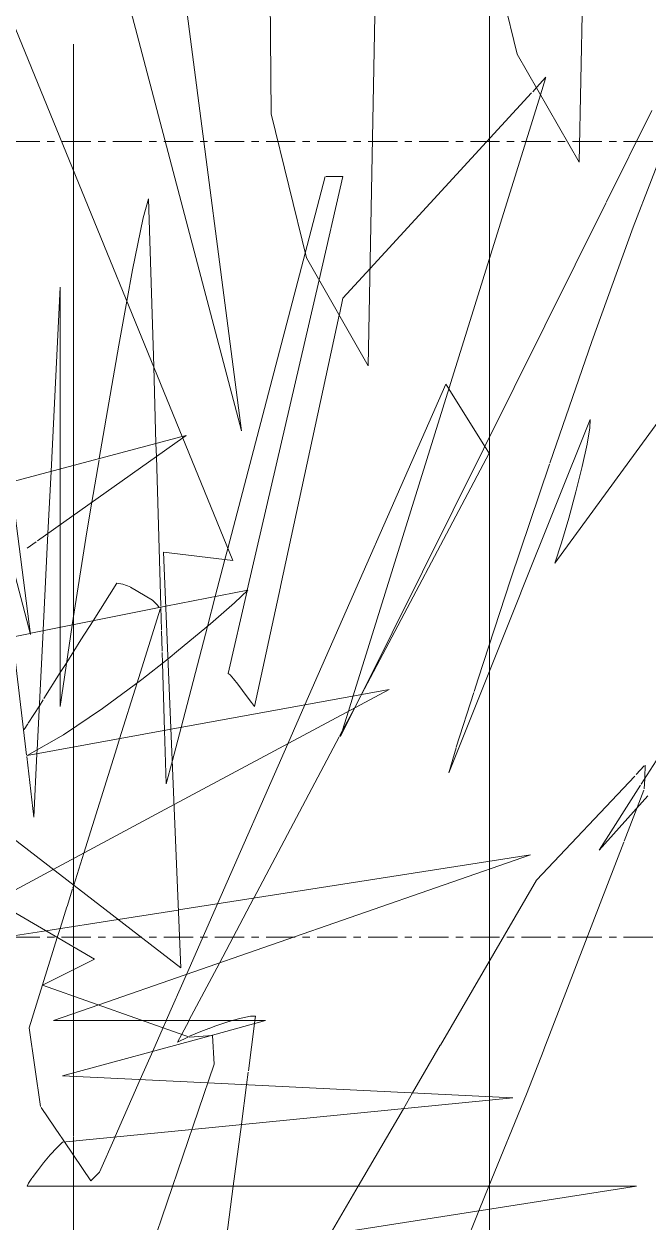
# Model space of a CAD drawing. Header units: inches. Extents: x 8252 to 9002, y -226 to 478.
# Drawn here: x 8367.7 to 8378.39, y 13.5 to 34.01 of the extents above; entities that cross this region are included whole.
import ezdxf

# ---------------------------------------------------------------- set-up
doc = ezdxf.new("R2010")
doc.units = ezdxf.units.IN
doc.header["$MEASUREMENT"] = 0
doc.linetypes.add('Grid Line 1_2_', pattern=[0.875, 0.5, -0.125, 0.125, -0.125])
doc.layers.add('A-DETL-GENF', color=92, linetype='Continuous', lineweight=9)
doc.layers.add('A-FLOR-LEVL-1', color=51, linetype='Grid Line 1_2_', lineweight=9)

# ---------------------------------------------------------------- blocks, each defined once
blk = doc.blocks.new('fountain grass 26746 - fountain grass 26746-1770215-Section 18')
at = {"layer": 'A-DETL-GENF'}
for p, q in [((8367.488, 26.17), (8370.408, 26.948)), ((8370.417, 26.925), (8367.93, 25.16)), ((8370.408, 26.948), (8370.475, 26.966)), ((8370.475, 26.966), (8370.417, 26.925)), ((8367.908, 25.145), (8367.751, 25.033)), ((8370.129, 24.04), (8371.534, 24.319)), ((8371.534, 24.319), (8371.301, 24.098)), ((8367.813, 23.579), (8370.129, 24.04)), ((8371.301, 24.098), (8370.89, 23.738)), ((8370.89, 23.738), (8370.347, 23.287)), ((8366.827, 23.383), (8367.803, 23.577)), ((8370.347, 23.287), (8370.166, 23.143)), ((8370.166, 23.143), (8369.717, 22.789)), ((8369.717, 22.789), (8369.045, 22.292)), ((8370.216, 21.934), (8373.954, 22.617)), ((8373.954, 22.617), (8370.27, 20.644)), ((8369.045, 22.292), (8368.375, 21.841)), ((8367.753, 21.483), (8370.216, 21.934)), ((8368.375, 21.841), (8367.753, 21.483)), ((8370.27, 20.644), (8368.199, 19.535)), ((8376.374, 19.782), (8368.98, 17.214)), ((8370.345, 18.84), (8376.374, 19.782)), ((8368.199, 19.535), (8367.195, 18.997)), ((8368.073, 18.485), (8369.312, 18.678)), ((8369.312, 18.678), (8370.34, 18.839)), ((8366.611, 18.256), (8368.073, 18.485)), ((8368.98, 17.214), (8368.206, 16.946)), ((8368.206, 16.946), (8369.741, 16.946)), ((8369.741, 16.946), (8371.836, 16.946)), ((8371.836, 16.946), (8370.886, 16.687)), ((8370.886, 16.687), (8368.358, 16)), ((8368.358, 16), (8370.847, 15.878)), ((8370.847, 15.878), (8376.071, 15.622)), ((8376.071, 15.622), (8370.575, 15.083)), ((8370.575, 15.083), (8368.358, 14.866)), ((8368.358, 14.866), (8368.26, 14.768)), ((8368.149, 14.645), (8368.034, 14.509)), ((8368.26, 14.768), (8368.149, 14.645)), ((8367.927, 14.375), (8367.837, 14.255)), ((8368.034, 14.509), (8367.927, 14.375)), ((8367.775, 14.162), (8367.753, 14.11)), ((8367.834, 14.25), (8367.775, 14.162)), ((8367.753, 14.11), (8370.242, 14.11)), ((8370.242, 14.11), (8378.189, 14.11)), ((8378.189, 14.11), (8372.139, 13.164))]:
    blk.add_line(p, q, dxfattribs=at)
blk = doc.blocks.new('lupin 26755 - lupin 26755-1770228-Section 18')
at = {"layer": 'A-DETL-GENF'}
for p, q in [((8377.208, 31.644), (8377.505, 47.363)), ((8371.424, 27.046), (8369.497, 41.876)), ((8371.276, 24.822), (8364.853, 40.544)), ((8368.727, 37.271), (8371.424, 27.046)), ((8375.545, 35.961), (8376.147, 33.494)), ((8376.147, 33.494), (8377.208, 31.644)), ((8370.386, 17.852), (8370.09, 24.97)), ((8370.09, 24.97), (8371.276, 24.822)), ((8362.675, 23.784), (8370.386, 17.852)), ((8368.903, 18), (8365.344, 20.076)), ((8368.014, 17.555), (8368.903, 18)), ((8370.535, 16.665), (8368.014, 17.555)), ((8370.928, 16.69), (8370.535, 16.665)), ((8370.957, 16.202), (8370.928, 16.69)), ((8369.185, 11.022), (8370.957, 16.202))]:
    blk.add_line(p, q, dxfattribs=at)
blk = doc.blocks.new('lupin 26755 - lupin 26755-V1-Section 18')
at = {"layer": 'A-DETL-GENF'}
for p, q in [((8371.887, 38.094), (8371.932, 32.474)), ((8367.811, 23.56), (8365.954, 37.85)), ((8373.595, 28.157), (8373.759, 36.852)), ((8375.671, 35.443), (8375.671, 25.933)), ((8375.671, 26.378), (8375.671, 35.443)), ((8375.671, 35.443), (8375.671, 30.827)), ((8375.671, 28.157), (8375.671, 35.443)), ((8375.671, 35.443), (8375.671, 32.474)), ((8375.671, 23.56), (8375.671, 35.443)), ((8375.671, 35.443), (8375.671, 33.785)), ((8375.671, 21.336), (8375.671, 35.443)), ((8365.114, 33.785), (8367.811, 23.56)), ((8375.671, 33.785), (8375.671, 23.56)), ((8375.671, 33.496), (8375.671, 32.161)), ((8375.671, 33.486), (8375.671, 33.496)), ((8375.671, 33.274), (8375.671, 33.486)), ((8375.671, 30.827), (8375.671, 33.274)), ((8371.932, 32.474), (8372.534, 30.008)), ((8375.671, 32.474), (8375.671, 30.008)), ((8375.671, 32.168), (8375.671, 32.15)), ((8375.671, 32.161), (8375.671, 32.168)), ((8375.671, 32.15), (8375.671, 32.112)), ((8375.671, 32.112), (8375.671, 32.059)), ((8375.671, 32.059), (8375.671, 31.997)), ((8375.671, 31.997), (8375.671, 31.93)), ((8375.671, 31.93), (8375.671, 31.865)), ((8375.671, 31.865), (8375.671, 26.378)), ((8375.671, 31.123), (8375.671, 30.382)), ((8375.671, 25.785), (8375.671, 31.123)), ((8375.671, 30.382), (8375.671, 22.374)), ((8372.534, 30.008), (8373.595, 28.157)), ((8375.671, 30.008), (8375.671, 28.157)), ((8375.671, 29.492), (8375.671, 29.344)), ((8375.671, 22.522), (8375.671, 29.492)), ((8375.671, 29.344), (8375.671, 27.471)), ((8375.671, 27.471), (8375.671, 18.908)), ((8375.671, 25.933), (8375.671, 25.785)), ((8375.671, 19.408), (8375.671, 23.56)), ((8375.671, 18.666), (8375.671, 23.56)), ((8375.671, 22.374), (8375.671, 22.522)), ((8375.671, 21.484), (8375.671, 21.336)), ((8375.671, 14.366), (8375.671, 21.484)), ((8375.671, 14.514), (8375.671, 20.728)), ((8375.671, 20.221), (8375.671, 20.728)), ((8375.671, 20.298), (8375.671, 14.366)), ((8375.671, 20.149), (8375.671, 20.298)), ((8375.671, 20.221), (8375.671, 19.639)), ((8375.671, 19.54), (8375.671, 20.149)), ((8375.671, 19.639), (8375.671, 18.954)), ((8375.671, 17.006), (8375.671, 19.54)), ((8375.671, 18.666), (8375.671, 19.408)), ((8375.671, 18.954), (8375.671, 14.662)), ((8375.671, 18.908), (8375.671, 12.503)), ((8375.671, 16.673), (8375.671, 17.006)), ((8375.671, 16.59), (8375.671, 16.673)), ((8375.671, 14.514), (8375.671, 16.59)), ((8375.671, 14.662), (8375.671, 14.514)), ((8375.671, 14.069), (8375.671, 14.514)), ((8375.671, 13.179), (8375.671, 14.069))]:
    blk.add_line(p, q, dxfattribs=at)
blk = doc.blocks.new('fountain grass 26746 - fountain grass 26746-V10-Section 18')
at = {"layer": 'A-DETL-GENF'}
for p, q in [((8368.546, 31.505), (8368.546, 33.667)), ((8368.546, 32.123), (8368.546, 33.667)), ((8368.546, 33.477), (8368.546, 31.505)), ((8368.546, 32.694), (8368.546, 33.477)), ((8368.546, 31.505), (8368.546, 33.288)), ((8368.546, 33.288), (8368.546, 31.505)), ((8368.546, 33.099), (8368.546, 31.505)), ((8368.546, 31.505), (8368.546, 33.099)), ((8376.638, 33.099), (8376.475, 32.922)), ((8376.545, 32.8), (8376.632, 33.079)), ((8376.392, 32.832), (8373.627, 29.826)), ((8376.475, 32.922), (8376.41, 32.852)), ((8368.546, 31.505), (8368.546, 32.694)), ((8373.337, 22.505), (8376.545, 32.8)), ((8368.546, 32.532), (8368.546, 31.505)), ((8368.546, 32.154), (8368.546, 32.532)), ((8378.453, 32.532), (8377.67, 30.957)), ((8368.546, 31.505), (8368.546, 32.154)), ((8368.546, 31.505), (8368.546, 32.123)), ((8378.131, 30.535), (8378.756, 32.154)), ((8368.546, 31.505), (8368.546, 31.965)), ((8368.546, 31.965), (8368.546, 31.505)), ((8368.546, 31.455), (8368.546, 31.505)), ((8368.546, 31.505), (8368.546, 26.452)), ((8368.546, 30.535), (8368.546, 31.505)), ((8368.546, 31.505), (8368.546, 26.452)), ((8368.546, 26.452), (8368.546, 31.505)), ((8368.546, 31.505), (8368.546, 29.318)), ((8368.546, 29.757), (8368.546, 31.505)), ((8368.546, 31.505), (8368.546, 26.452)), ((8368.546, 26.86), (8368.546, 31.505)), ((8368.546, 31.505), (8368.546, 26.86)), ((8368.546, 27.238), (8368.546, 31.505)), ((8368.546, 27.238), (8368.546, 31.505)), ((8368.546, 29.969), (8368.546, 31.455)), ((8368.546, 26.452), (8368.546, 31.398)), ((8368.546, 31.398), (8368.546, 26.452)), ((8372.857, 31.398), (8372.514, 30.088)), ((8372.751, 29.629), (8373.159, 31.398)), ((8373.159, 31.398), (8372.873, 31.398)), ((8368.546, 26.452), (8368.546, 31.02)), ((8368.546, 31.02), (8368.546, 30.69)), ((8369.832, 31.02), (8369.738, 30.69)), ((8369.919, 28.145), (8369.832, 31.02)), ((8368.546, 26.452), (8368.546, 30.831)), ((8368.546, 30.831), (8368.546, 26.452)), ((8377.664, 30.945), (8373.479, 22.531)), ((8368.546, 30.69), (8368.546, 29.803)), ((8369.738, 30.69), (8369.559, 29.803)), ((8368.546, 28.575), (8368.546, 30.535)), ((8377.425, 28.575), (8378.131, 30.535)), ((8368.546, 30.263), (8368.546, 28.813)), ((8368.546, 30.054), (8368.546, 30.263)), ((8368.546, 30.074), (8368.546, 26.452)), ((8368.546, 29.295), (8368.546, 30.074)), ((8368.546, 29.487), (8368.546, 30.054)), ((8368.546, 28.444), (8368.546, 29.969)), ((8372.514, 30.088), (8371.19, 25.032)), ((8368.546, 29.803), (8368.546, 28.51)), ((8368.546, 26.955), (8368.546, 29.757)), ((8369.559, 29.803), (8369.46, 29.267)), ((8373.627, 29.826), (8373.159, 29.318)), ((8371.523, 24.317), (8372.751, 29.629)), ((8368.319, 29.507), (8368.161, 26.35)), ((8368.319, 26.392), (8368.319, 29.507)), ((8368.546, 26.452), (8368.546, 29.507)), ((8368.546, 29.507), (8368.546, 26.452)), ((8368.546, 26.452), (8368.546, 29.507)), ((8368.546, 29.507), (8368.546, 26.452)), ((8368.546, 28.65), (8368.546, 29.487)), ((8368.546, 26.452), (8368.546, 29.318)), ((8368.546, 29.318), (8368.546, 29.213)), ((8368.546, 29.318), (8368.546, 26.452)), ((8368.546, 28.655), (8368.546, 29.295)), ((8368.546, 29.213), (8368.546, 28.838)), ((8369.46, 29.267), (8369.321, 28.51)), ((8373.159, 29.318), (8373.099, 29.038)), ((8373.096, 29.027), (8372.092, 24.381)), ((8368.546, 28.838), (8368.546, 28.263)), ((8368.546, 28.813), (8368.546, 27.423)), ((8368.546, 28.107), (8368.546, 28.655)), ((8368.546, 27.634), (8368.546, 28.65)), ((8368.546, 26.489), (8368.546, 28.575)), ((8376.703, 26.489), (8377.425, 28.575)), ((8368.546, 28.51), (8368.546, 26.964)), ((8368.546, 27.09), (8368.546, 28.444)), ((8369.321, 28.51), (8369.052, 26.964)), ((8368.546, 28.263), (8368.546, 27.557)), ((8368.546, 26.452), (8368.546, 28.184)), ((8368.546, 28.184), (8368.546, 26.452)), ((8368.546, 27.605), (8368.546, 28.107)), ((8369.958, 26.828), (8369.919, 28.145)), ((8368.546, 27.995), (8368.546, 27.35)), ((8368.546, 27.725), (8368.546, 27.995)), ((8379.188, 28.065), (8376.789, 24.781)), ((8368.546, 26.452), (8368.546, 27.806)), ((8368.546, 27.806), (8368.546, 27.733)), ((8368.546, 27.733), (8368.546, 27.459)), ((8368.546, 27.075), (8368.546, 27.725)), ((8368.546, 26.528), (8368.546, 27.634)), ((8368.546, 27.103), (8368.546, 27.605)), ((8368.546, 27.557), (8368.546, 26.79)), ((8368.546, 27.459), (8368.546, 27.06)), ((8368.546, 27.423), (8368.546, 26.452)), ((8368.546, 27.35), (8368.546, 26.846)), ((8368.546, 27.099), (8368.546, 27.238)), ((8368.546, 27.238), (8368.546, 26.452)), ((8368.546, 26.555), (8368.546, 27.103)), ((8368.546, 26.818), (8368.546, 27.099)), ((8368.546, 26.452), (8368.546, 27.09)), ((8377.394, 27.238), (8376.209, 24.274)), ((8377.342, 26.818), (8377.391, 27.099)), ((8377.391, 27.099), (8377.394, 27.238)), ((8368.546, 26.452), (8368.546, 27.075)), ((8368.546, 27.06), (8368.546, 26.611)), ((8368.546, 26.964), (8368.546, 26.452)), ((8368.546, 26.452), (8368.546, 26.955)), ((8369.052, 26.964), (8368.986, 26.569)), ((8368.546, 26.528), (8368.546, 26.86)), ((8368.546, 26.86), (8368.546, 26.452)), ((8368.546, 26.846), (8368.546, 26.47)), ((8368.546, 26.452), (8368.546, 26.818)), ((8368.546, 26.79), (8368.546, 26.452)), ((8369.965, 26.604), (8369.958, 26.828)), ((8377.258, 26.437), (8377.342, 26.818)), ((8368.546, 26.611), (8368.546, 26.452)), ((8368.546, 26.452), (8368.546, 26.555)), ((8368.546, 26.452), (8368.546, 26.528)), ((8368.546, 26.452), (8368.546, 26.528)), ((8368.546, 26.452), (8368.546, 26.489)), ((8368.546, 26.482), (8368.546, 26.452)), ((8368.546, 26.452), (8368.546, 26.482)), ((8368.983, 26.549), (8368.862, 25.821)), ((8370.042, 24.044), (8369.965, 26.604)), ((8376.03, 24.492), (8376.698, 26.475)), ((8368.161, 26.35), (8368.108, 25.287)), ((8368.319, 25.437), (8368.319, 26.392)), ((8368.546, 26.452), (8368.546, 25.597)), ((8368.546, 25.597), (8368.546, 26.452)), ((8368.546, 26.452), (8368.546, 26.16)), ((8368.546, 26.205), (8368.546, 26.452)), ((8368.546, 26.452), (8368.546, 26.204)), ((8368.546, 25.915), (8368.546, 26.452)), ((8368.546, 26.452), (8368.546, 25.597)), ((8368.546, 25.597), (8368.546, 26.452)), ((8368.546, 26.452), (8368.546, 25.597)), ((8368.546, 25.597), (8368.546, 26.452)), ((8368.546, 26.452), (8368.546, 25.597)), ((8368.546, 25.597), (8368.546, 26.452)), ((8368.546, 26.452), (8368.546, 25.597)), ((8368.546, 25.597), (8368.546, 26.452)), ((8368.546, 26.452), (8368.546, 25.597)), ((8368.546, 25.597), (8368.546, 26.452)), ((8368.546, 26.452), (8368.546, 25.597)), ((8368.546, 25.597), (8368.546, 26.452)), ((8368.546, 26.452), (8368.546, 25.597)), ((8368.546, 25.597), (8368.546, 26.452)), ((8368.546, 26.452), (8368.546, 25.597)), ((8368.546, 25.597), (8368.546, 26.452)), ((8368.546, 26.452), (8368.546, 25.597)), ((8368.546, 25.597), (8368.546, 26.452)), ((8368.546, 26.452), (8368.546, 25.597)), ((8368.546, 26.452), (8368.546, 25.597)), ((8368.546, 26.114), (8368.546, 26.452)), ((8368.546, 26.452), (8368.546, 26.188)), ((8368.546, 25.597), (8368.546, 26.452)), ((8368.546, 26.452), (8368.546, 26.03)), ((8368.546, 25.597), (8368.546, 26.452)), ((8368.546, 26.452), (8368.546, 25.597)), ((8368.546, 25.597), (8368.546, 26.452)), ((8368.546, 26.452), (8368.546, 26.094)), ((8368.546, 25.757), (8368.546, 26.452)), ((8368.546, 26.005), (8368.546, 26.437)), ((8377.151, 25.999), (8377.258, 26.437)), ((8368.546, 25.597), (8368.546, 26.205)), ((8368.546, 26.204), (8368.546, 26.033)), ((8368.546, 26.188), (8368.546, 25.868)), ((8368.546, 26.16), (8368.546, 25.597)), ((8368.546, 25.726), (8368.546, 26.114)), ((8368.546, 26.104), (8368.546, 26.101)), ((8368.546, 25.597), (8368.546, 26.104)), ((8368.546, 26.101), (8368.546, 26.008)), ((8368.546, 26.094), (8368.546, 25.597)), ((8368.546, 26.033), (8368.546, 25.942)), ((8368.546, 26.03), (8368.546, 25.597)), ((8368.546, 26.005), (8368.546, 25.858)), ((8368.546, 25.597), (8368.546, 25.999)), ((8368.546, 25.942), (8368.546, 25.915)), ((8368.546, 25.868), (8368.546, 25.726)), ((8368.546, 25.858), (8368.546, 25.684)), ((8377.03, 25.548), (8377.151, 25.999)), ((8368.546, 25.597), (8368.546, 25.757)), ((8368.546, 25.684), (8368.546, 25.597)), ((8368.862, 25.821), (8368.777, 25.316)), ((8368.546, 24.725), (8368.546, 25.597)), ((8368.546, 25.597), (8368.546, 25.469)), ((8368.546, 24.213), (8368.546, 25.597)), ((8368.546, 25.597), (8368.546, 25.519)), ((8368.546, 25.348), (8368.546, 25.597)), ((8368.546, 25.597), (8368.546, 23.725)), ((8368.546, 23.725), (8368.546, 25.597)), ((8368.546, 25.597), (8368.546, 25.348)), ((8368.546, 25.348), (8368.546, 25.597)), ((8368.546, 25.597), (8368.546, 24.781)), ((8368.546, 25.548), (8368.546, 25.597)), ((8368.546, 25.597), (8368.546, 23.725)), ((8368.546, 24.492), (8368.546, 25.597)), ((8368.546, 25.597), (8368.546, 23.725)), ((8368.546, 23.725), (8368.546, 25.597)), ((8368.546, 25.597), (8368.546, 23.725)), ((8368.546, 23.725), (8368.546, 25.597)), ((8368.546, 25.597), (8368.546, 23.725)), ((8368.546, 23.725), (8368.546, 25.597)), ((8368.546, 25.597), (8368.546, 25.316)), ((8368.546, 23.855), (8368.546, 25.597)), ((8368.546, 25.597), (8368.546, 23.855)), ((8368.546, 23.855), (8368.546, 25.597)), ((8368.546, 25.597), (8368.546, 23.855)), ((8368.546, 23.855), (8368.546, 25.597)), ((8368.546, 25.597), (8368.546, 23.855)), ((8368.546, 24.102), (8368.546, 25.597)), ((8368.546, 23.855), (8368.546, 25.597)), ((8368.546, 25.597), (8368.546, 23.855)), ((8368.546, 25.275), (8368.546, 25.597)), ((8368.546, 25.597), (8368.546, 25.092)), ((8368.546, 25.421), (8368.546, 25.597)), ((8368.546, 25.597), (8368.546, 24.402)), ((8368.546, 25.591), (8368.546, 24.557)), ((8368.546, 25.128), (8368.546, 25.548)), ((8368.546, 25.519), (8368.546, 25.396)), ((8368.546, 25.469), (8368.546, 24.977)), ((8376.906, 25.128), (8377.03, 25.548)), ((8368.108, 25.287), (8368.026, 23.633)), ((8368.319, 23.68), (8368.319, 25.437)), ((8368.777, 25.316), (8368.525, 23.721)), ((8368.546, 24.402), (8368.546, 25.421)), ((8368.546, 25.396), (8368.546, 25.348)), ((8368.546, 25.316), (8368.546, 23.855)), ((8368.546, 24.444), (8368.546, 25.275)), ((8368.546, 23.725), (8368.546, 25.159)), ((8368.546, 25.159), (8368.546, 24.998)), ((8368.546, 24.781), (8368.546, 25.128)), ((8368.546, 25.092), (8368.546, 24.284)), ((8371.19, 25.032), (8371.14, 24.839)), ((8376.789, 24.781), (8376.906, 25.128)), ((8368.546, 24.998), (8368.546, 24.539)), ((8368.546, 24.977), (8368.546, 24.612)), ((8371.14, 24.839), (8370.974, 24.208)), ((8368.546, 23.725), (8368.546, 24.725)), ((8368.546, 24.612), (8368.546, 24.368)), ((8368.546, 24.592), (8368.546, 23.855)), ((8368.546, 24.388), (8368.546, 24.592)), ((8368.546, 24.557), (8368.546, 23.855)), ((8368.546, 24.539), (8368.546, 23.889)), ((8368.546, 23.725), (8368.546, 24.492)), ((8368.546, 23.872), (8368.546, 24.444)), ((8375.474, 22.8), (8376.03, 24.492)), ((8368.546, 23.901), (8368.546, 24.388)), ((8368.546, 24.368), (8368.546, 24.237)), ((8368.546, 24.284), (8368.546, 23.855)), ((8368.546, 24.237), (8368.546, 24.213)), ((8371.193, 22.89), (8371.52, 24.306)), ((8372.091, 24.376), (8371.647, 22.323)), ((8376.207, 24.27), (8374.974, 21.188)), ((8368.546, 23.855), (8368.546, 24.102)), ((8370.055, 23.635), (8370.043, 24.023)), ((8370.974, 24.208), (8370.841, 23.697)), ((8368.546, 23.855), (8368.546, 23.901)), ((8368.546, 23.889), (8368.546, 23.725)), ((8368.546, 23.855), (8368.546, 23.804)), ((8368.546, 23.725), (8368.546, 23.855)), ((8368.546, 23.855), (8368.546, 23.725)), ((8368.546, 23.725), (8368.546, 23.855)), ((8368.546, 23.855), (8368.546, 23.725)), ((8368.546, 23.725), (8368.546, 23.855)), ((8368.546, 23.855), (8368.546, 23.725)), ((8368.546, 23.725), (8368.546, 23.855)), ((8368.546, 23.855), (8368.546, 23.725)), ((8368.546, 23.725), (8368.546, 23.855)), ((8368.546, 23.725), (8368.546, 23.855)), ((8368.546, 23.855), (8368.546, 23.725)), ((8368.546, 23.855), (8368.546, 23.725)), ((8368.546, 23.725), (8368.546, 23.855)), ((8368.546, 23.855), (8368.546, 23.725)), ((8368.546, 23.804), (8368.546, 23.725)), ((8368.025, 23.621), (8367.923, 21.581)), ((8368.524, 23.718), (8368.319, 22.323)), ((8368.319, 22.323), (8368.319, 23.68)), ((8368.546, 22.323), (8368.546, 23.725)), ((8368.546, 23.725), (8368.546, 21.956)), ((8368.546, 23.725), (8368.546, 21.956)), ((8368.546, 21.956), (8368.546, 23.725)), ((8368.546, 23.234), (8368.546, 23.725)), ((8368.546, 23.725), (8368.546, 22.89)), ((8368.546, 22.89), (8368.546, 23.725)), ((8368.546, 23.725), (8368.546, 21.956)), ((8368.546, 21.956), (8368.546, 23.725)), ((8368.546, 23.725), (8368.546, 23.481)), ((8368.546, 21.956), (8368.546, 23.725)), ((8368.546, 23.725), (8368.546, 21.956)), ((8368.546, 21.956), (8368.546, 23.725)), ((8368.546, 23.725), (8368.546, 21.956)), ((8368.546, 22.89), (8368.546, 23.725)), ((8368.546, 23.725), (8368.546, 22.323)), ((8368.546, 21.956), (8368.546, 23.725)), ((8368.546, 23.725), (8368.546, 21.956)), ((8368.546, 22.8), (8368.546, 23.725)), ((8368.546, 23.725), (8368.546, 21.956)), ((8368.546, 21.956), (8368.546, 23.725)), ((8368.546, 23.725), (8368.546, 21.956)), ((8368.546, 23.625), (8368.546, 23.725)), ((8368.546, 23.725), (8368.546, 23.158)), ((8368.546, 21.956), (8368.546, 23.725)), ((8368.546, 23.718), (8368.546, 22.323)), ((8368.546, 22.594), (8368.546, 23.611)), ((8370.066, 23.272), (8370.055, 23.62)), ((8370.841, 23.697), (8370.387, 21.965)), ((8378.27, 20.997), (8379.967, 23.649)), ((8367.742, 21.489), (8367.504, 23.518)), ((8368.546, 23.481), (8368.546, 22.466)), ((8368.546, 22.489), (8368.546, 23.234)), ((8370.072, 23.069), (8370.066, 23.25)), ((8368.546, 23.158), (8368.546, 22.454)), ((8370.107, 21.914), (8370.072, 23.069)), ((8368.546, 22.89), (8368.546, 21.956)), ((8368.546, 21.956), (8368.546, 22.89)), ((8368.546, 22.865), (8368.546, 22.89)), ((8368.546, 22.799), (8368.546, 22.865)), ((8368.546, 21.956), (8368.546, 22.8)), ((8368.546, 22.706), (8368.546, 22.799)), ((8371.229, 22.865), (8371.193, 22.89)), ((8371.288, 22.799), (8371.229, 22.865)), ((8371.362, 22.706), (8371.288, 22.799)), ((8375.405, 22.584), (8375.474, 22.8)), ((8368.546, 22.598), (8368.546, 22.706)), ((8368.546, 22.489), (8368.546, 22.598)), ((8368.546, 21.956), (8368.546, 22.594)), ((8371.443, 22.598), (8371.362, 22.706)), ((8371.523, 22.489), (8371.443, 22.598)), ((8368.546, 21.956), (8368.546, 22.489)), ((8368.546, 22.393), (8368.546, 22.489)), ((8368.546, 22.466), (8368.546, 21.956)), ((8368.546, 22.454), (8368.546, 21.956)), ((8368.546, 22.323), (8368.546, 22.376)), ((8371.593, 22.393), (8371.523, 22.489)), ((8371.647, 22.323), (8371.593, 22.393)), ((8373.256, 22.244), (8373.337, 22.505)), ((8373.479, 22.531), (8373.366, 22.302)), ((8375.1, 21.627), (8375.4, 22.566)), ((8373.366, 22.302), (8373.121, 21.81)), ((8373.121, 21.81), (8373.256, 22.244)), ((8368.546, 22.134), (8368.546, 22.071)), ((8368.546, 21.956), (8368.546, 22.134)), ((8368.546, 22.134), (8368.546, 21.956)), ((8368.546, 21.956), (8368.546, 22.134)), ((8368.546, 22.071), (8368.546, 21.956)), ((8368.546, 21.956), (8368.546, 21.628)), ((8368.546, 21.628), (8368.546, 21.956)), ((8368.546, 21.956), (8368.546, 21.628)), ((8368.546, 21.628), (8368.546, 21.956)), ((8368.546, 21.956), (8368.546, 21.628)), ((8368.546, 21.768), (8368.546, 21.956)), ((8368.546, 21.628), (8368.546, 21.956)), ((8368.546, 21.956), (8368.546, 21.628)), ((8368.546, 21.956), (8368.546, 21.628)), ((8368.546, 21.628), (8368.546, 21.956)), ((8368.546, 21.956), (8368.546, 21.628)), ((8368.546, 21.756), (8368.546, 21.956)), ((8368.546, 21.956), (8368.546, 21.628)), ((8368.546, 21.628), (8368.546, 21.956)), ((8368.546, 21.956), (8368.546, 21.825)), ((8368.546, 21.628), (8368.546, 21.956)), ((8368.546, 21.956), (8368.546, 21.888)), ((8368.546, 21.853), (8368.546, 21.956)), ((8368.546, 21.956), (8368.546, 21.628)), ((8368.546, 21.628), (8368.546, 21.956)), ((8368.546, 21.956), (8368.546, 21.628)), ((8368.546, 21.628), (8368.546, 21.956)), ((8368.546, 21.956), (8368.546, 21.81)), ((8368.546, 21.81), (8368.546, 21.956)), ((8368.546, 21.956), (8368.546, 21.628)), ((8368.546, 21.628), (8368.546, 21.956)), ((8370.387, 21.965), (8370.239, 21.398)), ((8368.546, 21.628), (8368.546, 21.945)), ((8368.546, 21.945), (8368.546, 21.628)), ((8368.546, 21.834), (8368.546, 21.945)), ((8368.546, 21.945), (8368.546, 21.713)), ((8368.546, 21.888), (8368.546, 21.628)), ((8368.546, 21.628), (8368.546, 21.853)), ((8368.546, 21.63), (8368.546, 21.834)), ((8368.546, 21.825), (8368.546, 21.628)), ((8368.546, 21.628), (8368.546, 21.768)), ((8368.546, 21.628), (8368.546, 21.756)), ((8370.134, 20.999), (8370.107, 21.914)), ((8367.923, 21.581), (8367.92, 21.514)), ((8368.546, 21.713), (8368.546, 21.628)), ((8368.546, 21.628), (8368.546, 20.392)), ((8368.546, 20.392), (8368.546, 21.628)), ((8368.546, 21.628), (8368.546, 20.392)), ((8368.546, 21.628), (8368.546, 20.432)), ((8368.546, 20.432), (8368.546, 21.628)), ((8368.546, 21.174), (8368.546, 21.628)), ((8368.546, 21.628), (8368.546, 20.392)), ((8368.546, 21.586), (8368.546, 21.628)), ((8368.546, 20.392), (8368.546, 21.628)), ((8368.546, 21.628), (8368.546, 20.392)), ((8368.546, 20.999), (8368.546, 21.628)), ((8368.546, 21.628), (8368.546, 20.999)), ((8368.546, 21.628), (8368.546, 21.188)), ((8368.546, 19.865), (8368.546, 21.628)), ((8368.546, 21.628), (8368.546, 19.865)), ((8368.546, 21.567), (8368.546, 21.628)), ((8368.546, 21.628), (8368.546, 21.567)), ((8368.546, 19.721), (8368.546, 21.628)), ((8368.546, 21.628), (8368.546, 21.326)), ((8368.546, 21.36), (8368.546, 21.628)), ((8368.546, 21.628), (8368.546, 21.462)), ((8368.546, 21.545), (8368.546, 21.628)), ((8368.546, 21.628), (8368.546, 19.721)), ((8368.546, 19.721), (8368.546, 21.628)), ((8368.546, 21.628), (8368.546, 21.34)), ((8368.546, 19.721), (8368.546, 21.628)), ((8368.546, 21.188), (8368.546, 21.627)), ((8368.546, 21.626), (8368.546, 20.544)), ((8368.546, 20.392), (8368.546, 21.626)), ((8368.546, 21.614), (8368.546, 21.028)), ((8368.546, 20.392), (8368.546, 21.586)), ((8368.546, 20.982), (8368.546, 21.545)), ((8374.974, 21.188), (8375.098, 21.619)), ((8367.866, 20.432), (8367.744, 21.47)), ((8367.92, 21.514), (8367.866, 20.432)), ((8368.546, 21.462), (8368.546, 21.054)), ((8368.546, 21.057), (8368.546, 21.36)), ((8368.546, 21.34), (8368.546, 20.557)), ((8370.239, 21.398), (8370.134, 20.999)), ((8368.546, 21.326), (8368.546, 20.853)), ((8368.546, 20.81), (8368.546, 21.174)), ((8368.546, 20.75), (8368.546, 21.057)), ((8368.546, 21.054), (8368.546, 20.668)), ((8368.546, 21.028), (8368.546, 20.81)), ((8368.546, 20.459), (8368.546, 20.982)), ((8377.546, 19.865), (8378.259, 20.98)), ((8368.546, 20.838), (8368.546, 20.3)), ((8368.546, 20.468), (8368.546, 20.75)), ((8378.38, 20.796), (8377.546, 19.865)), ((8368.546, 20.668), (8368.546, 20.387)), ((8368.546, 20.557), (8368.546, 19.823)), ((8368.546, 20.544), (8368.546, 20.392)), ((8368.546, 20.243), (8368.546, 20.468)), ((8368.546, 19.994), (8368.546, 20.459)), ((8368.546, 20.387), (8368.546, 19.721)), ((8368.546, 19.721), (8368.546, 20.387)), ((8368.546, 20.387), (8368.546, 19.721)), ((8368.546, 19.721), (8368.546, 20.387)), ((8368.546, 20.387), (8368.546, 19.721)), ((8368.546, 20.387), (8368.546, 19.721)), ((8368.546, 19.792), (8368.546, 20.387)), ((8368.546, 19.721), (8368.546, 20.387)), ((8368.546, 20.387), (8368.546, 19.721)), ((8368.546, 20.375), (8368.546, 20.243)), ((8368.546, 20.3), (8368.546, 19.766)), ((8368.546, 19.721), (8368.546, 19.994)), ((8368.546, 19.823), (8368.546, 19.721)), ((8368.546, 19.721), (8368.546, 19.792)), ((8368.546, 19.766), (8368.546, 19.721)), ((8368.546, 19.721), (8368.546, 19.267)), ((8368.546, 19.267), (8368.546, 19.721)), ((8368.546, 19.721), (8368.546, 19.267)), ((8368.546, 19.267), (8368.546, 19.721)), ((8368.546, 19.267), (8368.546, 19.721)), ((8368.546, 19.721), (8368.546, 19.267)), ((8368.546, 19.721), (8368.546, 19.487)), ((8368.546, 19.267), (8368.546, 19.721)), ((8368.546, 19.721), (8368.546, 19.267)), ((8368.546, 19.267), (8368.546, 19.721)), ((8368.546, 19.721), (8368.546, 19.267)), ((8368.546, 19.267), (8368.546, 19.721)), ((8368.546, 19.721), (8368.546, 19.267)), ((8368.546, 19.622), (8368.546, 19.721)), ((8368.546, 19.721), (8368.546, 19.288)), ((8368.546, 19.267), (8368.546, 19.721)), ((8368.546, 19.302), (8368.546, 19.602)), ((8368.546, 19.487), (8368.546, 19.267)), ((8368.546, 19.267), (8368.546, 19.487)), ((8368.546, 19.487), (8368.546, 19.267)), ((8368.546, 19.267), (8368.546, 19.302)), ((8368.546, 19.267), (8368.546, 19.075)), ((8368.546, 19.075), (8368.546, 19.267)), ((8368.546, 19.267), (8368.546, 19.075)), ((8368.546, 19.267), (8368.546, 19.109)), ((8368.546, 19.109), (8368.546, 19.267)), ((8368.546, 19.075), (8368.546, 19.267)), ((8368.546, 19.267), (8368.546, 19.075)), ((8368.546, 18.92), (8368.546, 19.267)), ((8368.546, 19.267), (8368.546, 18.92)), ((8368.546, 19.109), (8368.546, 19.267)), ((8368.546, 19.267), (8368.546, 19.109)), ((8368.546, 18.558), (8368.546, 19.267)), ((8368.546, 19.267), (8368.546, 19.193)), ((8368.546, 18.558), (8368.546, 19.267)), ((8368.546, 19.267), (8368.546, 18.558)), ((8368.546, 18.558), (8368.546, 19.267)), ((8368.546, 19.236), (8368.546, 19.193)), ((8368.546, 19.075), (8368.546, 19.236)), ((8368.546, 19.185), (8368.546, 19.075)), ((8368.546, 19.177), (8368.546, 18.659)), ((8368.546, 19.07), (8368.546, 18.558)), ((8368.546, 18.558), (8368.546, 19.07)), ((8368.546, 19.07), (8368.546, 18.558)), ((8368.546, 18.558), (8368.546, 19.07)), ((8368.546, 19.07), (8368.546, 18.558)), ((8368.546, 18.558), (8368.546, 19.07)), ((8368.546, 19.07), (8368.546, 18.558)), ((8368.546, 18.659), (8368.546, 18.558)), ((8368.546, 18.558), (8368.546, 18.23)), ((8368.546, 18.23), (8368.546, 18.558)), ((8368.546, 18.558), (8368.546, 18.23)), ((8368.546, 18.23), (8368.546, 18.558)), ((8368.546, 18.558), (8368.546, 18.23)), ((8368.546, 18.23), (8368.546, 18.558)), ((8368.546, 18.558), (8368.546, 18.23)), ((8368.546, 18.23), (8368.546, 18.558)), ((8368.546, 18.558), (8368.546, 18.23)), ((8368.546, 18.23), (8368.546, 18.558)), ((8368.546, 18.558), (8368.546, 18.308)), ((8368.546, 18.23), (8368.546, 18.558)), ((8368.546, 18.308), (8368.546, 18.23)), ((8368.546, 18.209), (8368.546, 17.822)), ((8368.546, 17.822), (8368.546, 18.209)), ((8368.546, 18.209), (8368.546, 17.822)), ((8368.546, 17.822), (8368.546, 18.209)), ((8368.546, 18.209), (8368.546, 17.822)), ((8368.546, 17.822), (8368.546, 18.209)), ((8368.546, 18.209), (8368.546, 17.822)), ((8368.546, 18.163), (8368.546, 18.209)), ((8368.546, 18.209), (8368.546, 18.163)), ((8368.546, 17.822), (8368.546, 18.209)), ((8368.546, 18.209), (8368.546, 17.822)), ((8368.546, 17.822), (8368.546, 18.209)), ((8368.546, 17.974), (8368.546, 17.822)), ((8368.546, 17.822), (8368.546, 17.974)), ((8368.546, 17.822), (8368.546, 17.367)), ((8368.546, 17.367), (8368.546, 17.822)), ((8368.546, 17.822), (8368.546, 17.702)), ((8368.546, 17.367), (8368.546, 17.822)), ((8368.546, 17.822), (8368.546, 17.367)), ((8368.546, 17.367), (8368.546, 17.822)), ((8368.546, 17.822), (8368.546, 17.367)), ((8368.546, 17.596), (8368.546, 17.822)), ((8368.546, 17.822), (8368.546, 17.596)), ((8368.546, 17.367), (8368.546, 17.822)), ((8368.546, 17.822), (8368.546, 17.367)), ((8368.546, 17.367), (8368.546, 17.822)), ((8368.546, 17.702), (8368.546, 17.367)), ((8368.546, 17.596), (8368.546, 17.367)), ((8368.546, 17.367), (8368.546, 17.596)), ((8368.546, 17.367), (8368.546, 17.064)), ((8368.546, 17.064), (8368.546, 17.367)), ((8368.546, 17.367), (8368.546, 17.064)), ((8368.546, 17.064), (8368.546, 17.367)), ((8368.546, 17.367), (8368.546, 17.064)), ((8368.546, 17.064), (8368.546, 17.367)), ((8368.546, 17.367), (8368.546, 17.064)), ((8368.546, 17.064), (8368.546, 17.367)), ((8368.546, 17.367), (8368.546, 17.064)), ((8368.546, 17.064), (8368.546, 17.367)), ((8368.546, 17.367), (8368.546, 17.064)), ((8368.546, 17.064), (8368.546, 17.367)), ((8368.546, 17.064), (8368.546, 16.946)), ((8368.546, 16.946), (8368.546, 17.064)), ((8368.546, 17.064), (8368.546, 16.946)), ((8368.546, 16.946), (8368.546, 17.064)), ((8368.546, 17.064), (8368.546, 16.946)), ((8368.546, 16.946), (8368.546, 17.064)), ((8368.546, 17.064), (8368.546, 16.946)), ((8368.546, 16.946), (8368.546, 17.064)), ((8368.546, 17.064), (8368.546, 16.946)), ((8368.546, 16.946), (8368.546, 17.064)), ((8368.546, 17.064), (8368.546, 16.946)), ((8368.546, 16.946), (8368.546, 17.064)), ((8368.546, 16.946), (8368.546, 16.052)), ((8368.546, 16.052), (8368.546, 16.946)), ((8368.546, 16.946), (8368.546, 16.052)), ((8368.546, 16.052), (8368.546, 16.946)), ((8368.546, 16.946), (8368.546, 16.251)), ((8368.546, 16.052), (8368.546, 16.946)), ((8368.546, 16.946), (8368.546, 16.052)), ((8368.546, 16.052), (8368.546, 16.946)), ((8368.546, 16.946), (8368.546, 16.052)), ((8368.546, 16.273), (8368.546, 16.946)), ((8368.546, 16.946), (8368.546, 16.052)), ((8368.546, 16.052), (8368.546, 16.946)), ((8368.546, 16.248), (8368.546, 16.273)), ((8368.546, 16.251), (8368.546, 16.052)), ((8368.546, 16.229), (8368.546, 16.248)), ((8368.546, 16.21), (8368.546, 16.229)), ((8368.546, 16.19), (8368.546, 16.21)), ((8368.546, 16.164), (8368.546, 16.19)), ((8368.546, 16.13), (8368.546, 16.164)), ((8368.546, 16.084), (8368.546, 16.13)), ((8368.546, 16.052), (8368.546, 16.084)), ((8368.546, 16.052), (8368.546, 15.991)), ((8368.546, 15.991), (8368.546, 16.052)), ((8368.546, 16.052), (8368.546, 15.991)), ((8368.546, 15.991), (8368.546, 16.052)), ((8368.546, 16.052), (8368.546, 15.991)), ((8368.546, 15.991), (8368.546, 16.052)), ((8368.546, 16.052), (8368.546, 15.991)), ((8368.546, 15.991), (8368.546, 16.052)), ((8368.546, 16.052), (8368.546, 15.991)), ((8368.546, 15.991), (8368.546, 16.052)), ((8368.546, 16.052), (8368.546, 15.991)), ((8368.546, 16.012), (8368.546, 16.052)), ((8368.546, 15.991), (8368.546, 14.963)), ((8368.546, 15.516), (8368.546, 15.991)), ((8368.546, 15.991), (8368.546, 15.516)), ((8368.546, 14.963), (8368.546, 15.991)), ((8368.546, 15.991), (8368.546, 14.985)), ((8368.546, 14.963), (8368.546, 15.991)), ((8368.546, 15.991), (8368.546, 14.963)), ((8368.546, 14.963), (8368.546, 15.991)), ((8368.546, 15.991), (8368.546, 14.963)), ((8368.546, 15.818), (8368.546, 15.991)), ((8368.546, 15.991), (8368.546, 14.963)), ((8368.546, 14.963), (8368.546, 15.991)), ((8368.546, 15.537), (8368.546, 15.818)), ((8368.546, 15.218), (8368.546, 15.537)), ((8368.546, 15.327), (8368.546, 15.106)), ((8368.546, 14.963), (8368.546, 15.327)), ((8368.546, 14.963), (8368.546, 15.2)), ((8368.546, 15.106), (8368.546, 14.963)), ((8368.546, 14.985), (8368.546, 14.963)), ((8368.546, 14.948), (8368.546, 14.884)), ((8368.546, 14.884), (8368.546, 14.948)), ((8368.546, 14.948), (8368.546, 14.884)), ((8368.546, 14.884), (8368.546, 14.948)), ((8368.546, 14.948), (8368.546, 14.884)), ((8368.546, 14.884), (8368.546, 14.948)), ((8368.546, 14.948), (8368.546, 14.884)), ((8368.546, 14.884), (8368.546, 14.948)), ((8368.546, 14.948), (8368.546, 14.884)), ((8368.546, 14.884), (8368.546, 14.948)), ((8368.546, 14.948), (8368.546, 14.884)), ((8368.546, 14.884), (8368.546, 14.948)), ((8368.546, 14.884), (8368.546, 14.193)), ((8368.546, 14.193), (8368.546, 14.884)), ((8368.546, 14.884), (8368.546, 14.193)), ((8368.546, 14.193), (8368.546, 14.884)), ((8368.546, 14.884), (8368.546, 14.11)), ((8368.546, 14.11), (8368.546, 14.884)), ((8368.546, 14.884), (8368.546, 14.642)), ((8368.546, 14.642), (8368.546, 14.884)), ((8368.546, 14.884), (8368.546, 14.747)), ((8368.546, 14.11), (8368.546, 14.884)), ((8368.546, 14.884), (8368.546, 14.193)), ((8368.546, 14.842), (8368.546, 14.884)), ((8368.546, 14.495), (8368.546, 14.842)), ((8368.546, 14.747), (8368.546, 14.642)), ((8368.546, 14.642), (8368.546, 14.295)), ((8368.546, 14.11), (8368.546, 14.642)), ((8368.546, 14.642), (8368.546, 14.11)), ((8368.546, 14.193), (8368.546, 14.495)), ((8368.546, 14.295), (8368.546, 14.11)), ((8368.546, 14.11), (8368.546, 13.939)), ((8368.546, 14.004), (8368.546, 14.11)), ((8368.546, 14.11), (8368.546, 14.004)), ((8368.546, 13.626), (8368.546, 14.11)), ((8368.546, 14.11), (8368.546, 14.058)), ((8368.546, 12.7), (8368.546, 14.11)), ((8368.546, 14.058), (8368.546, 13.626)), ((8368.546, 14.004), (8368.546, 12.7)), ((8368.546, 13.626), (8368.546, 14.004)), ((8368.546, 13.917), (8368.546, 13.797)), ((8368.546, 13.797), (8368.546, 13.77)), ((8368.546, 13.738), (8368.546, 13.3)), ((8368.546, 13.626), (8368.546, 12.968)), ((8368.546, 12.968), (8368.546, 13.626)), ((8368.546, 12.7), (8368.546, 13.626))]:
    blk.add_line(p, q, dxfattribs=at)
blk = doc.blocks.new('lupin 26755 - lupin 26755-V11-Section 18')
at = {"layer": 'A-DETL-GENF'}
for p, q in [((8374.924, 27.846), (8372.51, 22.353)), ((8374.968, 27.777), (8374.924, 27.846)), ((8375.592, 26.779), (8374.976, 27.764)), ((8375.666, 26.66), (8375.592, 26.779)), ((8373.48, 22.531), (8375.666, 26.66)), ((8369.289, 24.435), (8368.881, 23.792)), ((8369.39, 24.419), (8369.289, 24.435)), ((8369.514, 24.373), (8369.39, 24.419)), ((8369.897, 24.144), (8369.523, 24.368)), ((8369.984, 24.062), (8369.897, 24.144)), ((8370.011, 24.021), (8369.984, 24.062)), ((8369.635, 22.728), (8370.031, 23.991)), ((8368.881, 23.792), (8368.674, 23.465)), ((8368.674, 23.464), (8368.431, 23.08)), ((8368.431, 23.08), (8368.319, 22.904)), ((8368.319, 22.904), (8368.039, 22.462)), ((8369.335, 21.773), (8369.635, 22.728)), ((8368.026, 22.44), (8367.961, 22.338)), ((8373.356, 22.297), (8373.468, 22.508)), ((8373.468, 22.508), (8373.48, 22.531)), ((8367.961, 22.338), (8367.772, 22.04)), ((8372.51, 22.353), (8372.217, 21.687)), ((8373.153, 21.913), (8373.356, 22.297)), ((8367.763, 22.026), (8367.703, 21.931)), ((8369.287, 21.617), (8369.335, 21.773)), ((8371.632, 19.041), (8373.095, 21.803)), ((8373.102, 21.817), (8373.153, 21.913)), ((8368.722, 19.815), (8369.286, 21.615)), ((8372.217, 21.687), (8371.011, 18.944)), ((8378.158, 21.134), (8376.476, 19.349)), ((8378.322, 21.308), (8378.183, 21.16)), ((8378.329, 21.113), (8378.335, 21.321)), ((8378.322, 20.914), (8378.328, 21.087)), ((8378.328, 21.087), (8378.329, 21.112)), ((8378.201, 20.595), (8378.316, 20.894)), ((8377.979, 20.021), (8378.201, 20.595)), ((8376.599, 16.449), (8377.971, 20.002)), ((8368.549, 19.265), (8368.722, 19.815)), ((8376.476, 19.349), (8374.829, 16.526)), ((8368.435, 18.899), (8368.53, 19.204)), ((8368.535, 19.217), (8368.549, 19.265)), ((8368.317, 18.523), (8368.434, 18.897)), ((8371.011, 18.944), (8370.525, 17.838)), ((8371.045, 17.931), (8371.631, 19.039)), ((8368.269, 18.37), (8368.317, 18.523)), ((8367.784, 16.823), (8368.269, 18.37)), ((8370.523, 16.946), (8371.045, 17.931)), ((8370.48, 17.735), (8370.133, 16.946)), ((8370.525, 17.837), (8370.48, 17.735)), ((8367.983, 15.473), (8367.784, 16.823)), ((8370.08, 16.826), (8369.902, 16.42)), ((8370.132, 16.944), (8370.08, 16.826)), ((8370.4, 16.713), (8370.519, 16.938)), ((8370.967, 16.849), (8370.87, 16.813)), ((8371.204, 16.928), (8370.967, 16.849)), ((8371.264, 16.946), (8371.212, 16.931)), ((8371.415, 16.989), (8371.264, 16.946)), ((8371.575, 17.022), (8371.415, 16.989)), ((8371.541, 16.088), (8371.645, 16.894)), ((8371.662, 17.021), (8371.575, 17.022)), ((8371.645, 16.894), (8371.652, 16.946)), ((8371.652, 16.946), (8371.662, 17.021)), ((8370.327, 16.576), (8370.4, 16.713)), ((8370.505, 16.665), (8370.327, 16.576)), ((8370.726, 16.759), (8370.533, 16.677)), ((8370.864, 16.811), (8370.726, 16.759)), ((8369.902, 16.42), (8369.689, 15.935)), ((8374.828, 16.524), (8374.351, 15.707)), ((8376.305, 15.689), (8376.599, 16.448)), ((8371.509, 15.846), (8371.537, 16.062)), ((8369.689, 15.935), (8369.262, 14.963)), ((8371.421, 15.171), (8371.509, 15.846)), ((8374.351, 15.707), (8374.195, 15.438)), ((8375.66, 14.11), (8376.305, 15.689)), ((8368.328, 14.963), (8367.993, 15.457)), ((8374.195, 15.438), (8373.42, 14.11)), ((8371.283, 14.11), (8371.421, 15.166)), ((8368.392, 14.869), (8368.334, 14.954)), ((8368.844, 14.203), (8368.392, 14.869)), ((8369.258, 14.954), (8368.993, 14.351)), ((8368.993, 14.351), (8368.844, 14.203)), ((8370.908, 11.225), (8371.283, 14.109)), ((8373.42, 14.11), (8372.941, 13.29)), ((8375.488, 13.688), (8375.66, 14.11)), ((8375.086, 12.704), (8375.488, 13.688))]:
    blk.add_line(p, q, dxfattribs=at)

msp = doc.modelspace()

# ---------------------------------------------------------------- linework, layer by layer
at = {"layer": 'A-FLOR-LEVL-1'}
for p, q in [((8978.718, 32), (8289.597, 32)), ((8978.718, 18.375), (8289.597, 18.375))]:
    msp.add_line(p, q, dxfattribs=at)

# ---------------------------------------------------------------- block references
at = {"layer": 'A-DETL-GENF'}
for name in ['lupin 26755 - lupin 26755-1770228-Section 18', 'lupin 26755 - lupin 26755-V1-Section 18', 'fountain grass 26746 - fountain grass 26746-1770215-Section 18', 'fountain grass 26746 - fountain grass 26746-V10-Section 18', 'lupin 26755 - lupin 26755-V11-Section 18']:
    msp.add_blockref(name, (0, 0), dxfattribs=at)

doc.saveas('drawing.dxf')
